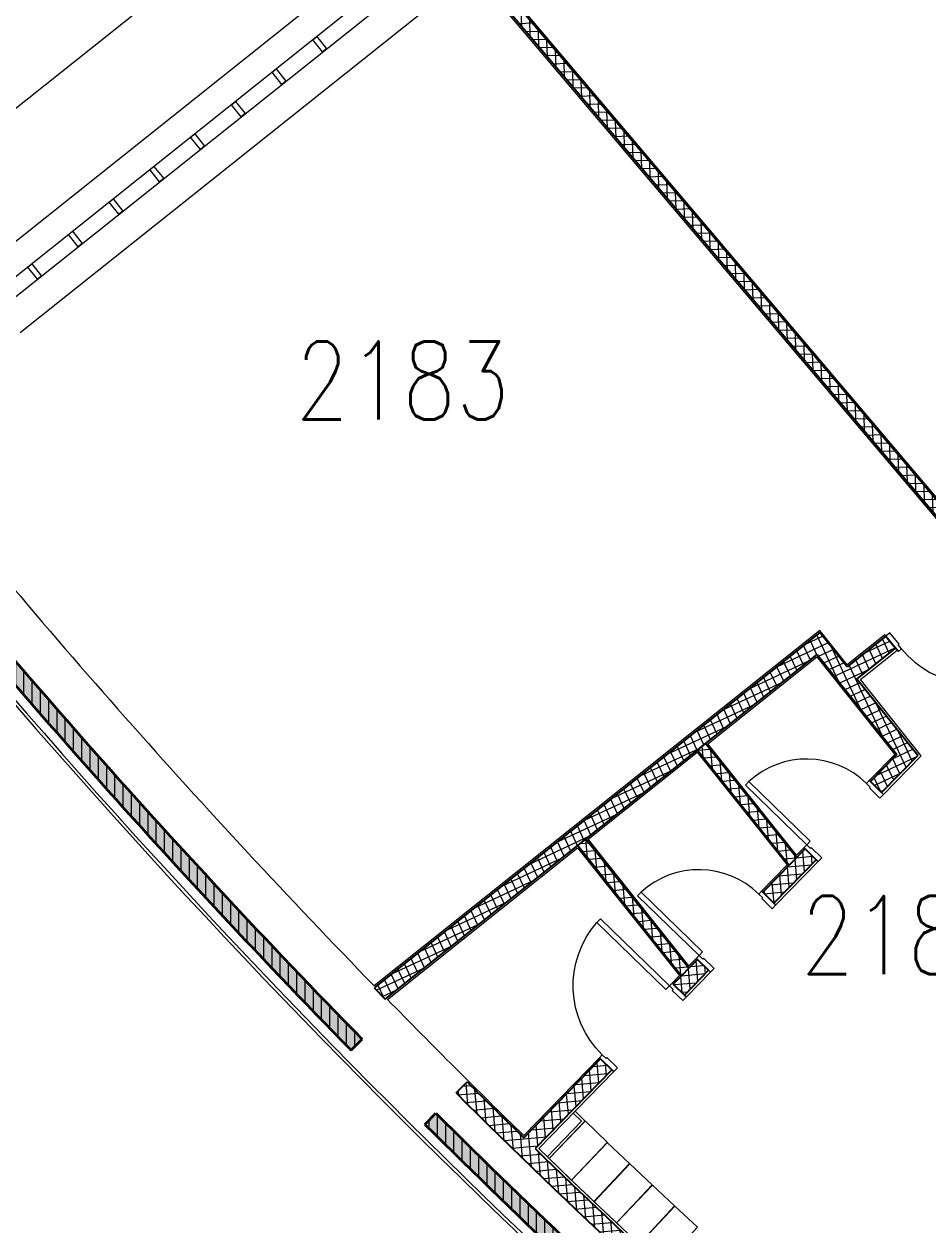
# Model space of a CAD drawing. Header units: inches. Extents: x 342932 to 557958, y 80625 to 242727.
# Drawn here: x 361303 to 369981, y 115124 to 126653 of the extents above; entities that cross this region are included whole.
import ezdxf
from ezdxf.enums import TextEntityAlignment as Align

# ---------------------------------------------------------------- set-up
doc = ezdxf.new("R2010")
doc.units = ezdxf.units.IN
doc.header["$MEASUREMENT"] = 0
for name, color, linetype, lineweight in [('First Floor$0$A-G2-G-Building-Elements-Below', 251, 'Continuous', 13), ('First Floor$0$A-G250-G-Walls-Low-Level', 251, 'Continuous', 15), ('First Floor$0$A-G250-G-Walls-Precast-Concrete', 251, 'Continuous', 35), ('First Floor$0$A-G250-M-Walls-Blockwork', 7, 'Continuous', 25), ('First Floor$0$A-G252-H-Internal-Walls', 251, 'Continuous', 9), ('First Floor$0$A-G262-H-Precast-Panel', 251, 'Continuous', 5), ('First Floor$0$A-G312-M-Wall-Cladding-Panel', 7, 'Continuous', 9), ('First Floor$0$A-G312-M-Wall-Finish-Plaster', 7, 'Continuous', 15), ('First Floor$0$A-G321-M-Window', 251, 'Continuous', 9), ('First Floor$0$A-G322-M-Door', 251, 'Continuous', 15), ('First Floor$0$Z-Z001-S-Room-Name-Identification-250', 7, 'Continuous', 15), ('I-FURN-LOCKER', 9, 'Continuous', 15)]:
    doc.layers.add(name, color=color, linetype=linetype, lineweight=lineweight)
doc.styles.add('First Floor$0$Tag-RomanS', font='romans.shx', dxfattribs={"width": 0.8})
pattern_1 = [(95, (361382.11, 239676.52), (-79.072954, -6.917987), []), (185, (361382.11, 239676.52), (6.917987, -79.072954), [])]
pattern_2 = [(90, (361382.11, 239676.52), (-79.375, 7e-15), [])]
pattern_3 = [(50, (361382.11, 239676.52), (182.18467, -15.93909), [19.05, -209.55]), (355, (361382.11, 239676.52), (-35.24283, 191.05664), [15.24, -167.64]), (100.451, (361397.3, 239675.2), (146.9425, 175.11669), [16.19, -178.09]), (46.1842, (361382.11, 239727.32), (271.07904, -42.04233), [28.575, -314.325]), (96.6356, (361404.7, 239723.82), (237.40423, 247.42556), [24.285, -267.135]), (351.184, (361382.1, 239727.32), (237.4046, 247.4251), [22.86, -251.46]), (21, (361407.51, 239714.62), (151.61488, -102.26552), [19.05, -209.55]), (326, (361407.51, 239714.62), (61.80203, 184.18797), [15.24, -167.64]), (71.4514, (361420.15, 239706.1), (213.4165, 81.92286), [16.19, -178.09]), (37.5, (361382.114, 239676.52), (3.088603, 84.55504), [0, -165.608, 0, -170.18, 0, -168.275]), (7.5, (361382.11, 239676.52), (66.81966, 100.180575), [0, -97.028, 0, -161.798, 0, -64.135]), (327.5, (361325.47, 239676.52), (135.590595, -5.728744), [0, -63.5, 0, -198.12, 0, -262.89]), (317.5, (361300.07, 239676.52), (148.12918, 25.42649), [0, -82.55, 0, -131.572, 0, -186.69])]

# ---------------------------------------------------------------- blocks, each defined once
blk = doc.blocks.new('First Floor$0$d900-190')
at = {"layer": 'First Floor$0$A-G322-M-Door'}
for p, q in [((38, 190), (38, 1012)), ((88, 1012), (38, 1012)), ((88, 190), (88, 1012)), ((88, 190), (38, 190))]:
    blk.add_line(p, q, dxfattribs=at)
for points in [[(50, 140), (38, 140), (38, 190), (0, 190), (0, 0), (50, 0)], [(850, 140), (850, 0), (900, 0), (900, 190), (862, 190), (862, 140)]]:
    blk.add_lwpolyline(points, close=True, dxfattribs=at)
blk.add_arc((38, 190), 824, 0, 86.5212, dxfattribs=at)
blk = doc.blocks.new('First Floor$0$d1000-190')
at = {"layer": 'First Floor$0$A-G322-M-Door'}
for p, q in [((38, 190), (38, 1114)), ((88, 1114), (38, 1114)), ((88, 190), (88, 1114)), ((88, 190), (38, 190))]:
    blk.add_line(p, q, dxfattribs=at)
for points in [[(50, 140), (38, 140), (38, 190), (0, 190), (0, 0), (50, 0)], [(950, 140), (950, 0), (1000, 0), (1000, 190), (962, 190), (962, 140)]]:
    blk.add_lwpolyline(points, close=True, dxfattribs=at)
blk.add_arc((36, 189), 926, 0.0609, 86.7532, dxfattribs=at)
blk = doc.blocks.new('First Floor$0$tag-roomname')
at = {"lineweight": 18, "ltscale": 0.01, "style": 'First Floor$0$Tag-RomanS', "width": 0.8}
blk.add_attdef('ROOM_NO_2', text='', height=3, dxfattribs=at).set_placement((0, 1.612), align=Align.MIDDLE_CENTER)
at = {"linetype": 'ByBlock', "lineweight": 15, "ltscale": 0.01, "style": 'First Floor$0$Tag-RomanS', "width": 0.8, "flags": 1}
for tag, p in [('ROOM_NAME_1', (0, -2.288)), ('ROOM_NAME_2', (0, -5.744))]:
    blk.add_attdef(tag, text='', height=2.5, dxfattribs=at).set_placement(p, align=Align.MIDDLE_CENTER)
blk = doc.blocks.new('STO-1')
at = {"layer": 'I-FURN-LOCKER'}
blk.add_lwpolyline([(250, -150), (250, 150), (-250, 150), (-250, -150)], close=True, dxfattribs=at)

msp = doc.modelspace()

# ---------------------------------------------------------------- hatches: boundary and pattern name
at = {"layer": 'First Floor$0$A-G252-H-Internal-Walls'}
h = msp.add_hatch(dxfattribs=at)
h.set_pattern_fill('ANSI37', color=256, scale=25, angle=46.68342, style=0)
h.set_pattern_definition([(91.683425, (358078.39, 239503.59), (-79.34074, -2.331806), []), (181.683425, (358078.39, 239503.59), (2.331806, -79.34074), [])])
h.paths.add_polyline_path([(365703.5, 127229.5), (365627.2, 127164.9), (370444.4, 121475.5), (370520.7, 121540.1)])
h = msp.add_hatch(dxfattribs=at)
h.set_pattern_fill('NET', color=256, scale=25, angle=25, style=0)
h.set_pattern_definition([(25, (361382.11, 239676.52), (-33.545325, 71.93818), []), (115, (361382.11, 239676.52), (-71.93818, -33.545325), [])])
h.paths.add_polyline_path([(368917.3, 120599.8), (369682.1, 119640.8), (369428.2, 119380.1), (369535.7, 119275.5), (369881.8, 119631), (369297.2, 120364), (369668.5, 120660.2), (369575, 120777.5), (369203.6, 120481.3), (368941.1, 120810.6), (364663.7, 117399.5), (364768.9, 117291.5)])
h = msp.add_hatch(dxfattribs=at)
h.set_pattern_fill('ANSI37', color=256, scale=25, angle=50, style=0)
h.set_pattern_definition(pattern_1)
h.paths.add_polyline_path([(367846.2, 119745.6), (367768, 119683.2), (368648.5, 118579.1), (368718.8, 118651.4)])
h = msp.add_hatch(dxfattribs=at)
h.set_pattern_fill('ANSI37', color=256, scale=25, angle=50, style=0)
h.set_pattern_definition(pattern_1)
h.paths.add_polyline_path([(366696.9, 118829.1), (366618.8, 118766.7), (367615, 117517.4), (367685.3, 117589.7)])
h = msp.add_hatch(dxfattribs=at)
h.set_pattern_fill('ANSI37', color=256, scale=25, angle=50, style=0)
h.set_pattern_definition(pattern_1)
h.paths.add_polyline_path([(368394.7, 118318.4), (368502.2, 118213.8), (368907.9, 118630.6), (368800.5, 118735.2)])
h = msp.add_hatch(dxfattribs=at)
h.set_pattern_fill('ANSI37', color=256, scale=25, angle=50, style=0)
h.set_pattern_definition(pattern_1)
h.paths.add_polyline_path([(367874.4, 117568.9), (367766.9, 117673.5), (367536, 117436.3), (367643.5, 117331.7)])
h = msp.add_hatch(dxfattribs=at)
h.set_pattern_fill('ANSI37', color=256, scale=25, angle=50, style=0)
h.set_pattern_definition(pattern_1)
h.paths.add_polyline_path([(366208.5, 115857.5), (366946, 116615.1), (366838.5, 116719.7), (366100.9, 115962, -0.0025724), (365555.8, 116497.9), (365450.1, 116391.4, 0.0157725), (368883.6, 113189.7), (368982.4, 113302.6, -0.0126946)])
at = {"layer": 'First Floor$0$A-G262-H-Precast-Panel'}
h = msp.add_hatch(dxfattribs=at)
h.set_pattern_fill('AR-CONC', color=256, scale=2, style=0)
h.set_pattern_definition([(50, (361382.1, 239676.52), (364.36934, -31.8782), [38.1, -419.1]), (355, (361382.1, 239676.52), (-70.4857, 382.1133), [30.48, -335.28]), (100.451, (361412.48, 239673.87), (293.885, 350.2334), [32.38, -356.18]), (46.1842, (361382.1, 239778.1), (542.158, -84.0847), [57.15, -628.65]), (96.6356, (361427.3, 239771.1), (474.8085, 494.851), [48.57, -534.27]), (351.184, (361382.1, 239778.1), (474.8092, 494.8502), [45.72, -502.92]), (21, (361432.9, 239752.72), (303.22976, -204.531), [38.1, -419.1]), (326, (361432.9, 239752.72), (123.604, 368.3759), [30.48, -335.28]), (71.4514, (361458.2, 239735.68), (426.833, 163.8457), [32.38, -356.18]), (37.5, (361382.11, 239676.52), (6.1772, 169.11008), [0, -331.216, 0, -340.36, 0, -336.55]), (7.5, (361382.11, 239676.52), (133.63933, 200.36115), [0, -194.056, 0, -323.596, 0, -128.27]), (327.5, (361268.83, 239676.52), (271.18119, -11.45749), [0, -127, 0, -396.24, 0, -525.78]), (317.5, (361218.03, 239676.52), (296.25836, 50.853), [0, -165.1, 0, -263.144, 0, -373.38])])
h.paths.add_polyline_path([(371415.3, 132536.1), (369792.3, 131241.8), (369995, 130987.7), (370112.2, 131081.2), (370003.1, 131218.1), (371391.1, 132324.9, 0.0692163), (383213.5, 121035.7), (383301.1, 121157.4, -0.069855)])
h = msp.add_hatch(dxfattribs=at)
h.set_pattern_fill('ANSI31', color=256, scale=25, angle=45, style=0)
h.set_pattern_definition(pattern_2)
h.paths.add_polyline_path([(359389.9, 122754.3), (359272.7, 122660.8, 0.0261236), (364442.9, 116802.6), (364550, 116907.5, -0.0261248)])
h = msp.add_hatch(dxfattribs=at)
h.set_pattern_fill('AR-CONC', color=256, style=0)
h.set_pattern_definition(pattern_3)
h.paths.add_polyline_path([(359389.9, 122754.3), (359272.7, 122660.8, 0.0261236), (364442.9, 116802.6), (364550, 116907.5, -0.0261248)])
h = msp.add_hatch(dxfattribs=at)
h.set_pattern_fill('AR-CONC', color=256, style=0)
h.set_pattern_definition(pattern_3)
h.paths.add_polyline_path([(365256.4, 116196.4), (365150.7, 116090, 0.0268041), (371132.9, 110753.2), (371333.3, 111011.4), (371219.6, 111099.7), (371112.5, 110961.8, -0.0263141)])
h = msp.add_hatch(dxfattribs=at)
h.set_pattern_fill('ANSI31', color=256, scale=25, angle=45, style=0)
h.set_pattern_definition(pattern_2)
h.paths.add_polyline_path([(365256.4, 116196.4), (365150.7, 116090, 0.0268041), (371132.9, 110753.2), (371333.3, 111011.4), (371219.6, 111099.7), (371112.5, 110961.8, -0.0263141)])

# ---------------------------------------------------------------- linework, layer by layer
at = {"layer": 'First Floor$0$A-G2-G-Building-Elements-Below'}
msp.add_line((359708.7, 124639.3), (369129.7, 132152.3), dxfattribs=at)
at = {"layer": 'First Floor$0$A-G250-G-Walls-Low-Level'}
for p, q in [((360821.1, 124247.3), (365082.1, 127645.4)), ((365551.9, 127104.3), (361267.5, 123687.6, 0))]:
    msp.add_line(p, q, dxfattribs=at)
at = {"layer": 'First Floor$0$A-G250-G-Walls-Precast-Concrete'}
for p, q in [((364442.9, 116802.6), (364550, 116907.5)), ((365150.7, 116090), (365256.4, 116196.4))]:
    msp.add_line(p, q, dxfattribs=at)
for radius, start, end in [(74675, 218.437211, 224.423215), (74825, 218.437481, 224.423215), (74675, 225.192286, 231.221651), (74825, 225.192286, 231.333861)]:
    msp.add_arc((417882.1, 169176.5), radius, start, end, dxfattribs=at)
at = {"layer": 'First Floor$0$A-G250-M-Walls-Blockwork'}
for p, q in [((370446.8, 121472.7), (365627.2, 127164.9, 0)), ((370525, 121535.1), (365703.5, 127229.5, 0)), ((368941.1, 120810.6), (364663.7, 117399.5)), ((369203.6, 120481.3), (368941.1, 120810.6, 0)), ((369575, 120777.5), (369203.6, 120481.3)), ((369575, 120777.5), (369668.5, 120660.2, 0)), ((364768.9, 117291.5, 0), (368917.3, 120599.8)), ((368917.3, 120599.8), (369682.1, 119640.8, 0)), ((369297.2, 120364, 0), (369668.5, 120660.2, 0)), ((369881.8, 119631, 0), (369297.2, 120364, 0)), ((367768, 119683.2, 0), (368648.5, 118579.1, 0)), ((368718.8, 118651.4, 0), (367846.2, 119745.6)), ((369682.1, 119640.8, 0), (369428.2, 119380.1, 0)), ((369881.8, 119631, 0), (369535.7, 119275.5, 0)), ((369428.2, 119380.1, 0), (369535.7, 119275.5, 0)), ((366618.8, 118766.7), (367615, 117517.4, 0)), ((367685.3, 117589.7, 0), (366696.9, 118829.1)), ((368800.5, 118735.2, 0), (368394.7, 118318.4, 0)), ((368907.9, 118630.6, 0), (368502.2, 118213.8, 0)), ((368800.5, 118735.2, 0), (368907.9, 118630.6, 0)), ((368394.7, 118318.4, 0), (368502.2, 118213.8, 0)), ((367766.9, 117673.5, 0), (367536, 117436.3, 0)), ((367766.9, 117673.5, 0), (367874.4, 117568.9, 0)), ((367874.4, 117568.9, 0), (367643.5, 117331.7, 0)), ((364663.7, 117399.5), (364768.9, 117291.5, 0)), ((367536, 117436.3, 0), (367643.5, 117331.7, 0)), ((366838.5, 116719.7, 0), (366100.9, 115962)), ((366838.5, 116719.7, 0), (366946, 116615.1, 0)), ((366946, 116615.1, 0), (366208.5, 115857.5)), ((365450.1, 116391.4), (365555.8, 116497.9))]:
    msp.add_line(p, q, dxfattribs=at)
for radius, start, end in [(74281, 225.193239, 225.782797), (74431, 225.193237, 228.807736), (74281, 225.898497, 228.807727)]:
    msp.add_arc((417903, 169199.3), radius, start, end, dxfattribs=at)
at = {"layer": 'First Floor$0$A-G312-M-Wall-Cladding-Panel'}
for radius, start, end in [(74491.5, 218.207615, 231.496566), (74461.5, 218.230553, 230.812506)]:
    msp.add_arc((417537.9, 168872.5), radius, start, end, dxfattribs=at)
at = {"layer": 'First Floor$0$A-G312-M-Wall-Finish-Plaster'}
for p, q in [((370527, 121555.9), (365714.9, 127239.2, 0)), ((370425.3, 121474.8, 0), (365615.7, 127155.2, 0)), ((368943.5, 120831.6), (364664.9, 117419.6)), ((369206, 120502.4), (368943.5, 120831.6, 0)), ((369565.7, 120789.2), (369206, 120502.4)), ((369575, 120777.5, 0), (369565.7, 120789.2, 0)), ((369332.3, 120360.1, 0), (369684.1, 120640.7)), ((369684.1, 120640.7, 0), (369668.5, 120660.2, 0)), ((367867.3, 119743.2), (368915, 120578.7)), ((368915, 120578.7), (369662.1, 119641.8, 0)), ((369915.1, 119629.3, 0), (369332.3, 120360.1, 0)), ((368720, 118674, 0), (367867.3, 119743.2)), ((366718, 118826.7, 0), (367765.7, 119662.2)), ((367765.7, 119662.2), (368628.6, 118580.1, 0)), ((369662.1, 119641.8, 0), (369417.5, 119390.6, 0)), ((369915.1, 119629.3, 0), (369553.6, 119258, 0)), ((369428.2, 119380.1, 0), (369417.5, 119390.6, 0)), ((369535.7, 119275.5, 0), (369553.6, 119258, 0)), ((364791.3, 117290.1, 0), (366616.4, 118745.6, 0)), ((366616.4, 118745.6), (367595, 117518.4, 0)), ((367686.4, 117612.3, 0), (366718, 118826.7)), ((368789.7, 118745.7, 0), (368720, 118674, 0)), ((368800.5, 118735.2, 0), (368789.7, 118745.7, 0)), ((368907.9, 118630.6, 0), (368925.9, 118613.1, 0)), ((368628.6, 118580.1, 0), (368384, 118328.9, 0)), ((368925.9, 118613.1, 0), (368520.1, 118196.3, 0)), ((368394.7, 118318.4, 0), (368384, 118328.9, 0)), ((368502.2, 118213.8, 0), (368520.1, 118196.3, 0)), ((367686.4, 117612.3, 0), (367756.2, 117684, 0)), ((367766.9, 117673.5, 0), (367756.2, 117684, 0)), ((367525.3, 117446.8, 0), (367595, 117518.4, 0)), ((367892.3, 117551.4, 0), (367661.4, 117314.2, 0)), ((367874.4, 117568.9, 0), (367892.3, 117551.4, 0)), ((367536, 117436.3, 0), (367525.3, 117446.8, 0)), ((367643.5, 117331.7, 0), (367661.4, 117314.2, 0)), ((366827.8, 116730.2, 0), (366100.6, 115983.2, 0)), ((366838.5, 116719.7, 0), (366827.8, 116730.2, 0)), ((366963.9, 116597.7, 0), (366243.9, 115858)), ((366946, 116615.1, 0), (366963.9, 116597.7, 0)), ((366688.6, 116122.5), (366592.5, 116216.1, 0)), ((366653.4, 116121.9), (366324.9, 115778.8)), ((366688.6, 116122.5), (366343, 115761.5)), ((366653.4, 116121.9), (366575, 116198.2, 0))]:
    msp.add_line(p, q, dxfattribs=at)
for centre, radius, start, end in [((417911.7, 169201.7), 74273.8, 218.777606, 224.201012), ((418445.7, 169734.3, 0), 75027.9, 224.346411, 225.759197), ((417903, 169199.3), 74256, 225.91783, 229.233521)]:
    msp.add_arc(centre, radius, start, end, dxfattribs=at)
at = {"layer": 'First Floor$0$A-G321-M-Window', "elevation": 0}
for points in [[(361080.4, 123922.1), (365341.4, 127320.1), (365247.9, 127437.4), (360986.9, 124039.4)], [(364207.8, 126416.1), (364168.7, 126384.9), (364075.1, 126502.2), (364114.2, 126533.4)], [(363816.8, 126104.3), (363777.8, 126073.2), (363684.2, 126190.4), (363723.3, 126221.6)], [(363425.9, 125792.6), (363386.8, 125761.4), (363293.3, 125878.7), (363332.4, 125909.9)], [(363035, 125480.8), (362995.9, 125449.7), (362902.4, 125566.9), (362941.5, 125598.1)], [(362644.1, 125169.1), (362605, 125137.9), (362511.5, 125255.2), (362550.6, 125286.4)], [(362253.2, 124857.4), (362214.1, 124826.2), (362120.6, 124943.5), (362159.7, 124974.6)], [(361862.3, 124545.6), (361823.2, 124514.4), (361729.7, 124631.7), (361768.7, 124662.9)], [(361471.3, 124233.9), (361432.3, 124202.7), (361338.7, 124320), (361377.8, 124351.1)]]:
    msp.add_lwpolyline(points, close=True, dxfattribs=at)

# ---------------------------------------------------------------- block references
at = {"layer": 'First Floor$0$A-G322-M-Door'}
for name, p, rotation in [('First Floor$0$d1000-190', (370347.3, 121412.6, 0), 219.4866483717302), ('First Floor$0$d900-190', (368925.9, 118613.1, 0), 45.77063306818596), ('First Floor$0$d900-190', (367892.3, 117551.4, 0), 45.77063306818596)]:
    msp.add_blockref(name, p, dxfattribs=dict(at, rotation=rotation))
at = {"layer": 'First Floor$0$A-G322-M-Door', "xscale": -1, "rotation": 45.77063306818837}
msp.add_blockref('First Floor$0$d1000-190', (367661.4, 117314.2, 0), dxfattribs=at)
at = {"layer": 'First Floor$0$Z-Z001-S-Room-Name-Identification-250'}
ref = msp.add_blockref('First Floor$0$tag-roomname', (364935.9, 122828.7, 0), dxfattribs=dict(at, xscale=250, yscale=250, zscale=250))
ref.add_attrib('ROOM_NO_2', '2183', dxfattribs={"layer": '0', "lineweight": 18, "ltscale": 0.01, "height": 750, "style": 'First Floor$0$Tag-RomanS', "width": 0.8}).set_placement((364935.9, 123231.7, 0), align=Align.MIDDLE_CENTER)
ref = msp.add_blockref('First Floor$0$tag-roomname', (369787, 117505), dxfattribs=dict(at, xscale=250, yscale=250, zscale=250))
ref.add_attrib('ROOM_NO_2', '2182', dxfattribs={"layer": '0', "lineweight": 18, "ltscale": 0.01, "height": 750, "style": 'First Floor$0$Tag-RomanS', "width": 0.8}).set_placement((369787, 117907.9), align=Align.MIDDLE_CENTER)
at = {"layer": 'I-FURN-LOCKER'}
for p, rotation in [((366624.2, 115838.3), 46.26313494359242), ((366838.8, 115632.8), 46.49313494285121), ((367054.3, 115428.3), 46.72313494268776), ((367270.5, 115224.6), 46.95313494312618), ((367487.6, 115021.8), 47.18313494301049)]:
    msp.add_blockref('STO-1', p, dxfattribs=dict(at, rotation=rotation))

doc.saveas('drawing.dxf')
